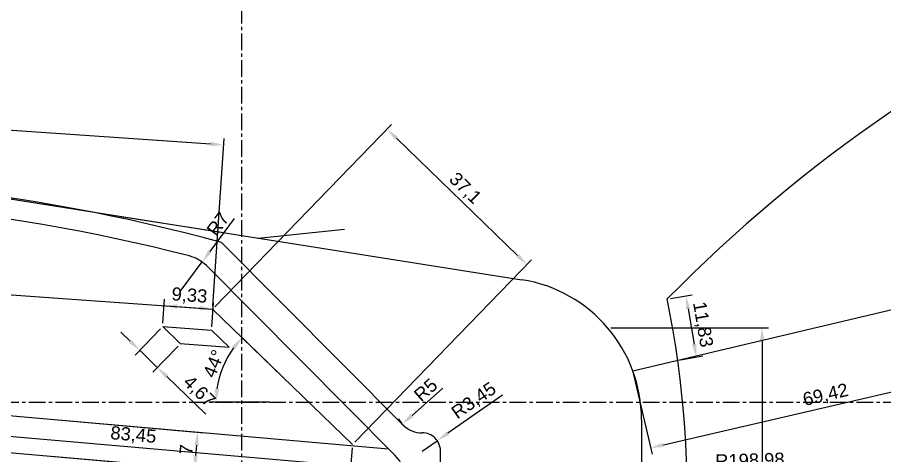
# Model space of a CAD drawing. Header units: millimetres. Extents: x -148 to 420, y -73 to 454.
# Drawn here: x -13.3 to 151.8, y 98.9 to 182.4 of the extents above; entities that cross this region are included whole.
import ezdxf

# ---------------------------------------------------------------- set-up
doc = ezdxf.new("R2010")
doc.units = ezdxf.units.MM
doc.header["$LTSCALE"] = 0.1
doc.linetypes.add('CENTER', pattern=[50.8, 31.75, -6.35, 6.35, -6.35])
doc.layers.add('axe', color=10, linetype='CENTER')
doc.layers.add('ls', color=7, linetype='Continuous')
doc.styles.get("Standard").update_dxf_attribs({"font": 'arial.ttf'})
doc.dimstyles.new('ISO-25', dxfattribs={"dimtxt": 2.5, "dimasz": 2.5, "dimexe": 1.25, "dimexo": 0.625, "dimtad": 1, "dimtxsty": 'Standard', "dimcen": 2.5, "dimadec": 0, "dimazin": 0, "dimtfac": 1, "dimtmove": 0, "dimatfit": 3, "dimfxl": 1, "dimarcsym": 0})

# ---------------------------------------------------------------- blocks, each defined once
blk = doc.blocks.new('*D24')
at = {"layer": 'Defpoints', "color": 0, "transparency": 16777216}
for p in [(21.89, 135.82), (17.74, 130.18)]:
    blk.add_point(p, dxfattribs=at)
at = {"layer": 'ls', "color": 0, "lineweight": -2, "transparency": 16777216}
for p, q in [((27.98, 144.1), (23.37, 137.83)), ((17.74, 130.18), (21.89, 135.82))]:
    blk.add_line(p, q, dxfattribs=at)
at = {"layer": 'ls', "color": 0, "transparency": 16777216}
blk.add_solid([(23.03, 138.08), (23.7, 137.59), (21.89, 135.82)], dxfattribs=at)
at = {"layer": 'ls', "color": 0, "transparency": 16777216, "insert": (24.9, 143.08), "char_height": 2.5, "attachment_point": 5, "rotation": 53.6643}
blk.add_mtext('R7', dxfattribs=at)
blk = doc.blocks.new('*D25')
at = {"layer": 'Defpoints', "color": 0, "transparency": 16777216}
for p in [(66.63, 101.8), (63.8, 99.83)]:
    blk.add_point(p, dxfattribs=at)
at = {"layer": 'ls', "color": 0, "lineweight": -2, "transparency": 16777216}
for p, q in [((79.07, 110.45), (68.68, 103.23)), ((63.8, 99.83), (66.63, 101.8))]:
    blk.add_line(p, q, dxfattribs=at)
at = {"layer": 'ls', "color": 0, "transparency": 16777216}
blk.add_solid([(68.44, 103.57), (68.92, 102.88), (66.63, 101.8)], dxfattribs=at)
at = {"layer": 'ls', "color": 0, "transparency": 16777216, "insert": (73.69, 109.3), "char_height": 2.5, "attachment_point": 5, "rotation": 34.8187}
blk.add_mtext('R3,45', dxfattribs=at)
blk = doc.blocks.new('*D26')
at = {"layer": 'Defpoints', "color": 0, "transparency": 16777216}
for p in [(63.73, 108.28), (59.99, 104.95)]:
    blk.add_point(p, dxfattribs=at)
at = {"layer": 'ls', "color": 0, "lineweight": -2, "transparency": 16777216}
blk.add_line((67.68, 111.8), (61.86, 106.61), dxfattribs=at)
blk.add_arc((63.73, 108.28), 5, 207.3736, 224.8591, dxfattribs=at)
at = {"layer": 'ls', "color": 0, "transparency": 16777216}
blk.add_solid([(61.58, 106.93), (62.14, 106.3), (59.99, 104.95)], dxfattribs=at)
at = {"layer": 'ls', "color": 0, "transparency": 16777216, "insert": (64.44, 111.46), "char_height": 2.5, "attachment_point": 5, "rotation": 41.6976}
blk.add_mtext('R5', dxfattribs=at)
blk = doc.blocks.new('*D31')
at = {"layer": 'Defpoints', "color": 0, "transparency": 16777216}
for p in [(12.04, 334.58), (-19.89, -37.37)]:
    blk.add_point(p, dxfattribs=at)
at = {"layer": 'ls', "color": 0, "lineweight": -2, "transparency": 16777216}
blk.add_line((-18.27, -18.44), (-19.68, -34.88), dxfattribs=at)
at = {"layer": 'ls', "color": 0, "transparency": 16777216}
blk.add_solid([(-20.1, -34.84), (-19.27, -34.91), (-19.89, -37.37)], dxfattribs=at)
at = {"layer": 'ls', "color": 0, "transparency": 16777216, "insert": (-20.99, -25.23), "char_height": 2.5, "attachment_point": 5, "rotation": 85.0925}
blk.add_mtext('R373,32', dxfattribs=at)
blk = doc.blocks.new('*D42')
at = {"layer": 'Defpoints', "color": 0, "transparency": 16777216}
for p in [(26.81, 117.8), (37.21, 113.95), (35.27, 109.15), (42.16, 109.15)]:
    blk.add_point(p, dxfattribs=at)
at = {"layer": 'ls', "color": 0, "lineweight": -2, "transparency": 16777216}
for p, q in [((36.76, 114.38), (28.61, 122.28)), ((34.64, 109.15), (23.3, 109.15))]:
    blk.add_line(p, q, dxfattribs=at)
blk.add_arc((42.16, 109.15), 17.62, 144.0604, 171.8619, dxfattribs=at)
at = {"layer": 'ls', "color": 0, "transparency": 16777216}
for points in [[(27.58, 119.76), (28.22, 119.22), (29.51, 121.41)], [(25.14, 111.62), (24.31, 111.68), (24.55, 109.15)]]:
    blk.add_solid(points, dxfattribs=at)
at = {"layer": 'ls', "color": 0, "transparency": 16777216, "insert": (24.1, 116.47), "char_height": 2.5, "attachment_point": 5, "rotation": 67.9612}
blk.add_mtext('44°', dxfattribs=at)
blk = doc.blocks.new('*D52')
at = {"layer": 'Defpoints', "color": 0, "transparency": 16777216}
for p in [(99.05, 123.31), (101.22, -13.43), (128.45, -13.43)]:
    blk.add_point(p, dxfattribs=at)
at = {"layer": 'ls', "color": 0, "lineweight": -2, "transparency": 16777216}
for p, q in [((99.67, 123.31), (129.7, 123.31)), ((128.45, 120.81), (128.45, -10.93)), ((101.84, -13.43), (129.7, -13.43))]:
    blk.add_line(p, q, dxfattribs=at)
at = {"layer": 'ls', "color": 0, "transparency": 16777216}
for points in [[(128.03, 120.81), (128.87, 120.81), (128.45, 123.31)], [(128.03, -10.93), (128.87, -10.93), (128.45, -13.43)]]:
    blk.add_solid(points, dxfattribs=at)
at = {"layer": 'ls', "color": 0, "transparency": 16777216, "insert": (126.32, 54.94), "char_height": 2.5, "attachment_point": 5, "rotation": 90}
blk.add_mtext('136,74', dxfattribs=at)
blk = doc.blocks.new('*D53')
at = {"layer": 'Defpoints', "color": 0, "transparency": 16777216}
for p in [(57.06, 161.11), (23.88, 126.85), (50.54, 101.04)]:
    blk.add_point(p, dxfattribs=at)
at = {"layer": 'ls', "color": 0, "lineweight": -2, "transparency": 16777216}
for p, q in [((24.32, 127.3), (57.93, 162.01)), ((81.92, 137.04), (58.86, 159.38)), ((50.97, 101.49), (84.59, 136.2))]:
    blk.add_line(p, q, dxfattribs=at)
at = {"layer": 'ls', "color": 0, "transparency": 16777216}
for points in [[(59.15, 159.67), (58.57, 159.08), (57.06, 161.11)], [(82.21, 137.34), (81.63, 136.75), (83.72, 135.31)]]:
    blk.add_solid(points, dxfattribs=at)
at = {"layer": 'ls', "color": 0, "transparency": 16777216, "insert": (71.87, 149.74), "char_height": 2.5, "attachment_point": 5, "rotation": 315.9223}
blk.add_mtext('37,1', dxfattribs=at)
blk = doc.blocks.new('*D54')
at = {"layer": 'Defpoints', "color": 0, "transparency": 16777216}
for p in [(-78.12, 165.23), (-80.26, 133.99), (23.88, 126.85)]:
    blk.add_point(p, dxfattribs=at)
at = {"layer": 'ls', "color": 0, "lineweight": -2, "transparency": 16777216}
for p, q in [((-80.21, 134.61), (-78.03, 166.48)), ((23.53, 158.26), (-75.62, 165.06)), ((23.93, 127.47), (26.11, 159.34))]:
    blk.add_line(p, q, dxfattribs=at)
at = {"layer": 'ls', "color": 0, "transparency": 16777216}
for points in [[(-75.59, 165.47), (-75.65, 164.64), (-78.12, 165.23)], [(23.56, 158.68), (23.5, 157.85), (26.03, 158.09)]]:
    blk.add_solid(points, dxfattribs=at)
at = {"layer": 'ls', "color": 0, "transparency": 16777216, "insert": (-25.9, 163.78), "char_height": 2.5, "attachment_point": 5, "rotation": 356.0786}
blk.add_mtext('104,39', dxfattribs=at)
blk = doc.blocks.new('*D56')
at = {"layer": 'Defpoints', "color": 0, "transparency": 16777216}
for p in [(-32.59, 108.29), (50.54, 101.04), (50.19, 97.01)]:
    blk.add_point(p, dxfattribs=at)
at = {"layer": 'ls', "color": 0, "lineweight": -2, "transparency": 16777216}
for p, q in [((-32.65, 107.67), (-33.05, 103.01)), ((-30.45, 104.04), (47.7, 97.22)), ((50.48, 100.42), (50.08, 95.76))]:
    blk.add_line(p, q, dxfattribs=at)
at = {"layer": 'ls', "color": 0, "transparency": 16777216}
for points in [[(-30.42, 104.45), (-30.49, 103.62), (-32.95, 104.25)], [(47.73, 97.64), (47.66, 96.81), (50.19, 97.01)]]:
    blk.add_solid(points, dxfattribs=at)
at = {"layer": 'ls', "color": 0, "transparency": 16777216, "insert": (8.8, 102.75), "char_height": 2.5, "attachment_point": 5, "rotation": 355.0162}
blk.add_mtext('83,45', dxfattribs=at)
blk = doc.blocks.new('*D59')
at = {"layer": 'Defpoints', "color": 0, "transparency": 16777216}
for p in [(14.39, 123.51), (17.74, 120.27), (13.37, 115.75)]:
    blk.add_point(p, dxfattribs=at)
at = {"layer": 'ls', "color": 0, "lineweight": -2, "transparency": 16777216}
for p, q in [((8.22, 120.74), (6.43, 122.48)), ((13.96, 123.07), (9.15, 118.1)), ((10.02, 119), (13.37, 115.75)), ((17.31, 119.82), (12.5, 114.86)), ((15.17, 114.01), (22.6, 106.82))]:
    blk.add_line(p, q, dxfattribs=at)
at = {"layer": 'ls', "color": 0, "transparency": 16777216}
for points in [[(8.51, 121.04), (7.93, 120.44), (10.02, 119)], [(15.46, 114.31), (14.88, 113.72), (13.37, 115.75)]]:
    blk.add_solid(points, dxfattribs=at)
at = {"layer": 'ls', "color": 0, "transparency": 16777216, "insert": (21.26, 111.08), "char_height": 2.5, "attachment_point": 5, "rotation": 315.9223}
blk.add_mtext('4,67', dxfattribs=at)
blk = doc.blocks.new('*D60')
at = {"layer": 'Defpoints', "color": 0, "transparency": 16777216}
for p in [(23.98, 126.84), (14.39, 123.51), (23.7, 122.85)]:
    blk.add_point(p, dxfattribs=at)
at = {"layer": 'ls', "color": 0, "lineweight": -2, "transparency": 16777216}
for p, q in [((14.44, 124.14), (14.76, 128.75)), ((17.17, 127.33), (21.49, 127.02)), ((23.74, 123.48), (24.07, 128.09))]:
    blk.add_line(p, q, dxfattribs=at)
at = {"layer": 'ls', "color": 0, "transparency": 16777216}
for points in [[(17.2, 127.74), (17.14, 126.91), (14.67, 127.5)], [(21.52, 127.44), (21.46, 126.61), (23.98, 126.84)]]:
    blk.add_solid(points, dxfattribs=at)
at = {"layer": 'ls', "color": 0, "transparency": 16777216, "insert": (19.48, 129.3), "char_height": 2.5, "attachment_point": 5, "rotation": 355.939}
blk.add_mtext('9,33', dxfattribs=at)
blk = doc.blocks.new('*D61')
at = {"layer": 'Defpoints', "color": 0, "transparency": 16777216}
for p in [(-6.86, 105.87), (-7.47, 98.9), (20.44, 96.46)]:
    blk.add_point(p, dxfattribs=at)
at = {"layer": 'ls', "color": 0, "lineweight": -2, "transparency": 16777216}
for p, q in [((-6.24, 105.82), (22.29, 103.32)), ((20.83, 100.94), (20.66, 98.95)), ((-6.85, 98.85), (21.68, 96.35))]:
    blk.add_line(p, q, dxfattribs=at)
at = {"layer": 'ls', "color": 0, "transparency": 16777216}
for points in [[(20.42, 100.98), (21.25, 100.91), (21.05, 103.43)], [(20.24, 98.99), (21.07, 98.91), (20.44, 96.46)]]:
    blk.add_solid(points, dxfattribs=at)
at = {"layer": 'ls', "color": 0, "transparency": 16777216, "insert": (18.88, 100.11), "char_height": 2.5, "attachment_point": 5, "rotation": 85}
blk.add_mtext('7', dxfattribs=at)
blk = doc.blocks.new('*D76')
at = {"layer": 'Defpoints', "color": 0, "transparency": 16777216}
for p in [(171.4, 131.04), (174.86, 116.19), (103.79, 115.29)]:
    blk.add_point(p, dxfattribs=at)
at = {"layer": 'ls', "color": 0, "lineweight": -2, "transparency": 16777216}
for p, q in [((171.54, 130.44), (175.14, 114.97)), ((109.68, 101), (172.42, 115.62)), ((103.93, 114.68), (107.53, 99.21))]:
    blk.add_line(p, q, dxfattribs=at)
at = {"layer": 'ls', "color": 0, "transparency": 16777216}
for points in [[(172.33, 116.03), (172.52, 115.22), (174.86, 116.19)], [(109.59, 101.41), (109.78, 100.59), (107.25, 100.43)]]:
    blk.add_solid(points, dxfattribs=at)
at = {"layer": 'ls', "color": 0, "transparency": 16777216, "insert": (140.57, 110.38), "char_height": 2.5, "attachment_point": 5, "rotation": 13.1204}
blk.add_mtext('69,42', dxfattribs=at)
blk = doc.blocks.new('*D101')
at = {"layer": 'Defpoints', "color": 0, "transparency": 16777216}
for p in [(114.2, 95.4), (-84.7, 89.7)]:
    blk.add_point(p, dxfattribs=at)
at = {"layer": 'ls', "color": 0, "lineweight": -2, "transparency": 16777216}
for p, q in [((133.22, 95.94), (116.7, 95.47)), ((-84.7, 89.7), (114.2, 95.4))]:
    blk.add_line(p, q, dxfattribs=at)
at = {"layer": 'ls', "color": 0, "transparency": 16777216}
blk.add_solid([(116.68, 95.88), (116.71, 95.05), (114.2, 95.4)], dxfattribs=at)
at = {"layer": 'ls', "color": 0, "transparency": 16777216, "insert": (126.14, 97.87), "char_height": 2.5, "attachment_point": 5, "rotation": 1.641}
blk.add_mtext('R198,98', dxfattribs=at)
blk = doc.blocks.new('*D103')
at = {"layer": 'Defpoints', "color": 0, "transparency": 16777216}
for p in [(110.4, 128.78), (115.93, 117.71), (112.38, 117.11)]:
    blk.add_point(p, dxfattribs=at)
at = {"layer": 'ls', "color": 0, "lineweight": -2, "transparency": 16777216}
for p, q in [((111.02, 128.88), (115.18, 129.59)), ((114.37, 126.91), (115.51, 120.17)), ((113, 117.21), (117.16, 117.92))]:
    blk.add_line(p, q, dxfattribs=at)
at = {"layer": 'ls', "color": 0, "transparency": 16777216}
for points in [[(114.78, 126.98), (113.96, 126.84), (113.95, 129.38)], [(115.92, 120.24), (115.1, 120.11), (115.93, 117.71)]]:
    blk.add_solid(points, dxfattribs=at)
at = {"layer": 'ls', "color": 0, "transparency": 16777216, "insert": (117.04, 123.9), "char_height": 2.5, "attachment_point": 5, "rotation": 279.6222}
blk.add_mtext('11,83', dxfattribs=at)

msp = doc.modelspace()

# ---------------------------------------------------------------- linework, layer by layer
at = {"layer": 'axe'}
for p, direction in [((29.462, 56.524), (0, 1)), ((-44.32, 109.152), (1, 0))]:
    msp.add_xline(p, direction, dxfattribs=at)
at = {"layer": 'ls'}
for p, q in [((103.856, 115.096), (372.579, 178.55)), ((-24.157, 149.327), (82.732, 132.439)), ((6.432, 144.494), (25.565, 141.471)), ((32.557, 140.366), (48.961, 142.043)), ((60.181, 104.75), (25.581, 139.521)), ((-80.532, 134.264), (23.884, 126.851)), ((58.573, 99.067), (22.7, 135.117)), ((23.884, 126.851), (50.538, 101.042)), ((14.391, 123.515), (17.743, 120.269)), ((14.391, 123.515), (23.699, 122.854)), ((23.699, 122.854), (27.051, 119.608)), ((17.743, 120.269), (27.051, 119.608)), ((-44.32, 109.152), (57.393, 100.253)), ((105.518, 105.77), (105.518, 63.665)), ((-40.945, 101.83), (60.611, 92.945)), ((67.244, -16.685), (67.244, 99.83))]:
    msp.add_line(p, q, dxfattribs=at)
for centre, radius, start, end in [((315.536, -72.902), 287.67, 91.76547, 135.48645), ((-67.421, -201.17), 353.157, 74.7314, 93.36706), ((-67.421, -201.17), 349.118, 75.58656, 94.36272), ((17.738, 130.179), 7, 44.85911, 75.58656), ((78.518, 105.77), 27, 0, 81.02181), ((-84.702, 89.698), 198.981, 342.93518, 11.32623), ((63.726, 108.277), 5, 224.85911, 270.47754), ((63.796, 99.83), 3.448, 0, 90.47754), ((53.611, 94.13), 7, 0, 44.85911)]:
    msp.add_arc(centre, radius, start, end, dxfattribs=at)

# ---------------------------------------------------------------- dimensions: what is measured, and where the dimension line sits
for center, mpoint, picture, middle in [((12.042, 334.585), (-19.894, -37.368), '*D31', (-18.868, -25.414)), ((63.726, 108.277), (59.992, 104.951), '*D26', (65.704, 110.04))]:
    dim = msp.add_radius_dim(center=center, mpoint=mpoint, dimstyle='ISO-25', dxfattribs=at)
    dim.commit()
    dim.dimension.update_dxf_attribs({"geometry": picture, "text_midpoint": middle, "dimtype": 164})
for p1, p2, distance, picture, middle in [((23.884, 126.851), (-80.258, 133.989), -31.313, '*D54', (-25.9, 163.782)), ((50.538, 101.042), (23.884, 126.851), -47.695, '*D53', (71.869, 149.738)), ((14.391, 123.515), (23.699, 122.854), 4, '*D60', (19.479, 129.296)), ((103.786, 115.285), (171.397, 131.044), -15.251, '*D76', (140.57, 110.383)), ((110.403, 128.777), (112.381, 117.109), 3.598, '*D103', (117.037, 123.9)), ((14.391, 123.515), (17.743, 120.269), -6.285, '*D59', (21.26, 111.075)), ((-32.594, 108.291), (50.538, 101.042), -4.052, '*D56', (8.805, 102.749)), ((-6.861, 105.874), (-7.471, 98.901), 28.016, '*D61', (18.876, 100.109))]:
    dim = msp.add_aligned_dim(p1=p1, p2=p2, distance=distance, dimstyle='ISO-25', dxfattribs=at)
    dim.commit()
    dim.dimension.update_dxf_attribs({"geometry": picture, "text_midpoint": middle})
for center, mpoint, picture, middle in [((17.738, 130.179), (21.886, 135.818), '*D24', (24.903, 143.084)), ((63.796, 99.83), (66.626, 101.798), '*D25', (73.685, 109.299)), ((-84.702, 89.698), (114.197, 95.396), '*D101', (126.144, 97.866))]:
    dim = msp.add_radius_dim(center=center, mpoint=mpoint, dimstyle='ISO-25', dxfattribs=at)
    dim.commit()
    dim.dimension.update_dxf_attribs({"geometry": picture, "text_midpoint": middle})
dim = msp.add_angular_dim_3p(base=(26.813, 117.795), center=(42.162, 109.152), p1=(37.211, 113.946), p2=(35.27, 109.152), dimstyle='ISO-25', dxfattribs=at)
dim.commit()
dim.dimension.update_dxf_attribs({"geometry": '*D42', "text_midpoint": (24.095, 116.465)})
dim = msp.add_linear_dim(base=(128.452, -13.429), p1=(99.046, 123.309), p2=(101.215, -13.429), angle=90, dimstyle='ISO-25', dxfattribs=at)
dim.commit()
dim.dimension.update_dxf_attribs({"geometry": '*D52', "text_midpoint": (126.324, 54.94)})

doc.saveas('drawing.dxf')
